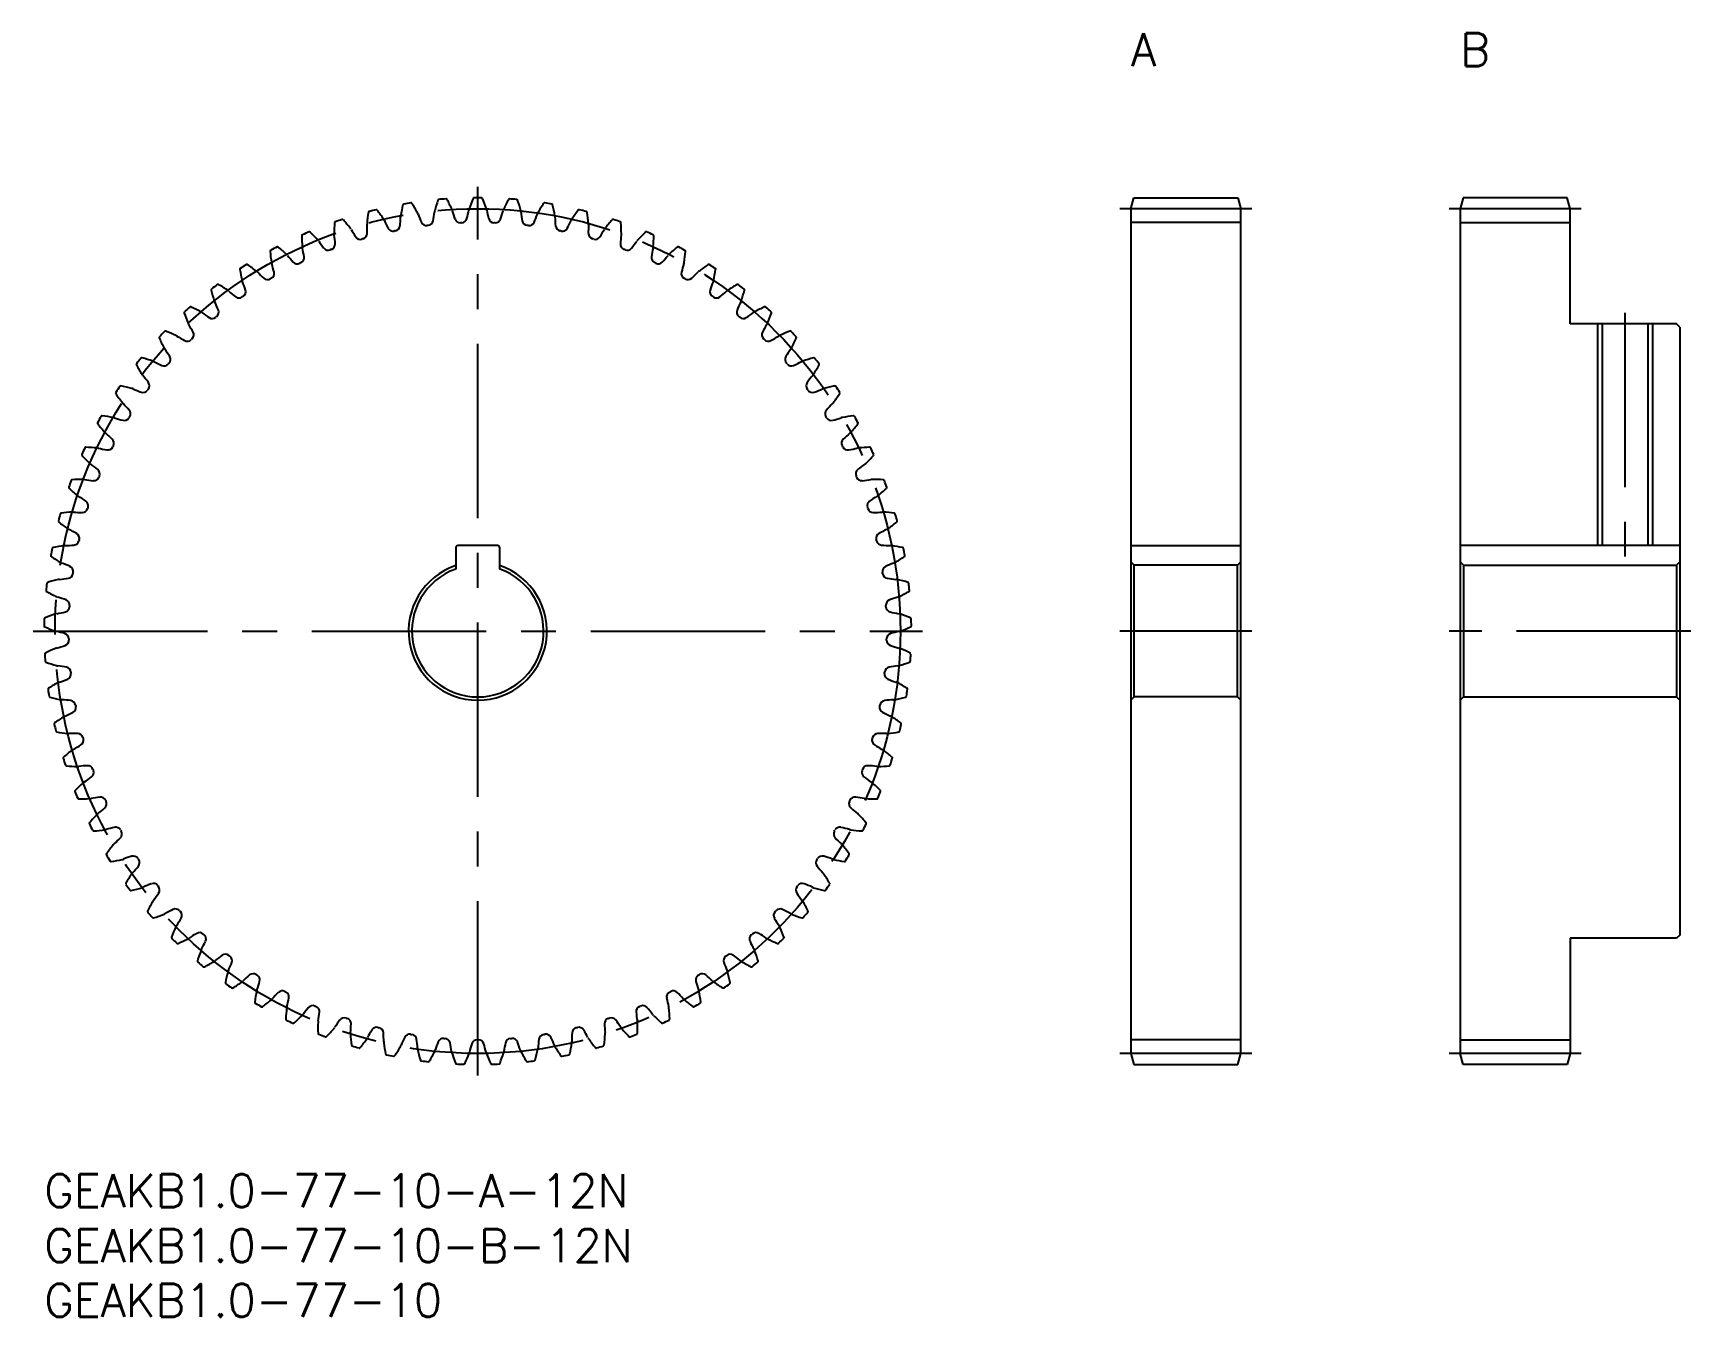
# Model space of a CAD drawing. Extents: x -1 to 150, y -13 to 104.
import ezdxf

# ---------------------------------------------------------------- set-up
doc = ezdxf.new("R2010")
doc.units = 0
doc.header["$LTSCALE"] = 0.5
doc.linetypes.add('CENTER', pattern=[50.8, 31.75, -6.35, 6.35, -6.35])
for name, color, linetype in [('MSM_CENTER', 1, 'CENTER'), ('MSM_CONTINUOUS', 7, 'CONTINUOUS'), ('MSM_NARROW', 5, 'CONTINUOUS'), ('MSM_PART_NUMBER', 7, 'CONTINUOUS')]:
    doc.layers.add(name, color=color, linetype=linetype)
doc.styles.get("Standard").update_dxf_attribs({"font": 'txt.shx', "height": 1, "bigfont": 'bigfont.shx'})

# ---------------------------------------------------------------- blocks, each defined once
blk = doc.blocks.new('*U2')
at = {"layer": 'MSM_PART_NUMBER'}
blk.add_text('GEAKB1.0-77-10-A-12N', height=3, dxfattribs=at).set_placement((0, -3))
blk = doc.blocks.new('*U3')
at = {"layer": 'MSM_PART_NUMBER'}
blk.add_text('GEAKB1.0-77-10-B-12N', height=3, dxfattribs=at).set_placement((0, -8))
blk = doc.blocks.new('*U4')
at = {"layer": 'MSM_PART_NUMBER'}
blk.add_text('GEAKB1.0-77-10', height=3, dxfattribs=at).set_placement((0, -13))
blk = doc.blocks.new('*U5')
at = {"layer": 'MSM_PART_NUMBER'}
blk.add_text('A', height=3, dxfattribs=at).set_placement((99, 101))
blk = doc.blocks.new('*U6')
at = {"layer": 'MSM_PART_NUMBER'}
blk.add_text('B', height=3, dxfattribs=at).set_placement((129, 101))

msp = doc.modelspace()

# ---------------------------------------------------------------- linework, layer by layer
at = {"layer": 'MSM_CENTER'}
for p, q in [((39.5, 9), (39.5, 90)), ((110, 88), (98, 88)), ((140, 88), (128, 88)), ((144, 78.5), (144, 56.3)), ((-1, 49.5), (80, 49.5)), ((110, 49.5), (98, 49.5)), ((150, 49.5), (128, 49.5)), ((110, 11), (98, 11)), ((140, 11), (128, 11))]:
    msp.add_line(p, q, dxfattribs=at)
msp.add_circle((39.5, 49.5), 38.5, dxfattribs=at)
at = {"layer": 'MSM_CONTINUOUS'}
for p, q in [((99, 88), (99.27, 89)), ((99, 88), (99, 11)), ((99.27, 89), (108.73, 89)), ((108.73, 89), (109, 88)), ((109, 11), (109, 88)), ((129.27, 89), (129, 88)), ((129, 88), (129, 11)), ((138.73, 89), (129.27, 89)), ((139, 88), (138.73, 89)), ((139, 77.5), (139, 88)), ((109, 86.75), (99, 86.75)), ((129, 86.75), (139, 86.75)), ((148.7, 77.5), (139, 77.5)), ((141.93, 77.5), (141.93, 57.3)), ((146.07, 77.5), (146.07, 57.3)), ((149, 77.2), (148.7, 77.5)), ((149, 77.2), (149, 21.8)), ((37.5, 57.1), (37.5, 55.16)), ((41.3, 57.3), (37.7, 57.3)), ((41.5, 55.16), (41.5, 57.1)), ((99, 57.3), (109, 57.3)), ((149, 57.3), (129, 57.3)), ((99, 55.8), (99.3, 55.5)), ((99.3, 43.5), (99.3, 55.5)), ((108.7, 55.5), (99.3, 55.5)), ((108.7, 55.5), (109, 55.8)), ((108.7, 43.5), (108.7, 55.5)), ((129.3, 55.5), (129, 55.8)), ((129.3, 55.5), (129.3, 43.5)), ((129.3, 55.5), (148.7, 55.5)), ((149, 55.8), (148.7, 55.5)), ((148.7, 55.5), (148.7, 43.5)), ((99, 43.2), (99.3, 43.5)), ((108.7, 43.5), (99.3, 43.5)), ((108.7, 43.5), (109, 43.2)), ((129.3, 43.5), (129, 43.2)), ((129.3, 43.5), (148.7, 43.5)), ((149, 43.2), (148.7, 43.5)), ((148.7, 21.5), (139, 21.5)), ((139, 21.5), (139, 11)), ((149, 21.8), (148.7, 21.5)), ((109, 12.25), (99, 12.25)), ((129, 12.25), (139, 12.25)), ((99, 11), (99.27, 10)), ((108.73, 10), (109, 11)), ((129.27, 10), (129, 11)), ((139, 11), (138.73, 10)), ((99.27, 10), (108.73, 10)), ((138.73, 10), (129.27, 10))]:
    msp.add_line(p, q, dxfattribs=at)
for centre, radius, start, end in [((42.2, 85.58), 12.83, 170.6653, 175.1948), ((29.63, 87.64), 0.1, 104.5036, 170.6653), ((39.5, 49.5), 39.5, 103.5483, 104.5036), ((30.27, 87.8), 0.1, 37.3866, 103.5483), ((20.15, 80.07), 12.83, 32.8571, 37.3866), ((45.13, 85.24), 12.83, 165.99, 170.5195), ((32.77, 88.32), 0.1, 99.8283, 165.99), ((39.5, 49.5), 39.5, 98.873, 99.8283), ((33.42, 88.43), 0.1, 32.7113, 98.873), ((22.71, 81.55), 12.83, 28.1818, 32.7113), ((33.29, 87.22), 0.83, 20.1571, 28.1818), ((23.78, 88.96), 11.85, 349.9167, 353.8162), ((36.38, 87.6), 0.83, 165.8442, 173.8688), ((48.02, 84.66), 12.83, 161.3147, 165.8442), ((35.96, 88.74), 0.1, 95.153, 161.3147), ((39.5, 49.5), 39.5, 94.1976, 95.153), ((36.62, 88.79), 0.1, 28.036, 94.1976), ((25.38, 82.81), 12.83, 23.5065, 28.036), ((36.38, 87.6), 0.83, 15.4818, 23.5065), ((48.6, 90.99), 11.85, 195.5344, 199.4339), ((27.05, 90.11), 11.85, 345.2414, 349.1409), ((39.5, 87.72), 0.83, 161.1688, 169.1935), ((50.86, 83.85), 12.83, 156.6393, 161.1688), ((39.17, 88.9), 0.1, 90.4777, 156.6393), ((39.5, 49.5), 39.5, 89.5223, 90.4777), ((39.83, 88.9), 0.1, 23.3608, 89.5223), ((28.14, 83.85), 12.83, 18.8312, 23.3607), ((39.5, 87.72), 0.83, 10.8065, 18.8312), ((51.95, 90.11), 11.85, 190.8591, 194.7586), ((30.4, 90.99), 11.85, 340.5661, 344.4656), ((42.62, 87.6), 0.83, 156.4935, 164.5182), ((53.62, 82.81), 12.83, 151.964, 156.4935), ((42.38, 88.79), 0.1, 85.8024, 151.964), ((39.5, 49.5), 39.5, 84.847, 85.8024), ((43.04, 88.74), 0.1, 18.6853, 84.847), ((30.98, 84.66), 12.83, 14.1558, 18.6853), ((42.62, 87.6), 0.83, 6.1312, 14.1558), ((55.22, 88.96), 11.85, 186.1838, 190.0833), ((45.71, 87.22), 0.83, 151.8182, 159.8429), ((56.29, 81.55), 12.83, 147.2887, 151.8182), ((45.58, 88.43), 0.1, 81.127, 147.2887), ((39.5, 49.5), 39.5, 80.1717, 81.127), ((46.23, 88.32), 0.1, 14.01, 80.1717), ((33.87, 85.24), 12.83, 9.4805, 14.01), ((58.85, 80.07), 12.83, 142.6134, 147.1429), ((48.73, 87.8), 0.1, 76.4521, 142.6134), ((39.5, 49.5), 39.5, 75.4964, 76.4517), ((49.37, 87.64), 0.1, 9.3347, 75.4964), ((36.8, 85.58), 12.83, 4.8052, 9.3347), ((39.25, 85.68), 12.83, 175.3406, 179.8701), ((26.56, 86.71), 0.1, 109.179, 175.3406), ((39.5, 49.5), 39.5, 108.2236, 109.179), ((27.18, 86.92), 0.1, 42.0618, 108.2236), ((17.73, 78.39), 12.83, 37.5325, 42.062), ((27.24, 85.71), 0.83, 29.5078, 37.5325), ((38.27, 91.96), 11.85, 209.5604, 213.4599), ((30.24, 86.58), 0.83, 175.1948, 183.2195), ((17.58, 85.88), 11.85, 359.2674, 3.1669), ((30.24, 86.58), 0.83, 24.8325, 32.8571), ((41.74, 91.92), 11.85, 204.8851, 208.7846), ((31.79, 86.45), 0.5, 208.7846, 281.7833), ((31.91, 86.48), 0.5, 281.5934, 354.592), ((20.62, 87.55), 11.85, 354.592, 358.4915), ((33.29, 87.22), 0.83, 170.5195, 178.5442), ((45.19, 91.59), 11.85, 200.2098, 204.1093), ((34.83, 86.96), 0.5, 204.1093, 277.1079), ((39.5, 49.5), 37.25, 96.918, 97.1079), ((34.95, 86.98), 0.5, 276.918, 349.9167), ((37.9, 87.22), 0.5, 199.4339, 272.4326), ((39.5, 49.5), 37.25, 92.2427, 92.4326), ((38.02, 87.22), 0.5, 272.2427, 345.2414), ((40.98, 87.22), 0.5, 194.7586, 267.7573), ((39.5, 49.5), 37.25, 87.5674, 87.7573), ((41.1, 87.22), 0.5, 267.5674, 340.5661), ((44.05, 86.98), 0.5, 190.0833, 263.082), ((39.5, 49.5), 37.25, 82.8921, 83.082), ((44.17, 86.96), 0.5, 262.8921, 335.8907), ((33.81, 91.59), 11.85, 335.8907, 339.7902), ((45.71, 87.22), 0.83, 1.4558, 9.4805), ((58.38, 87.55), 11.85, 181.5085, 185.408), ((47.09, 86.48), 0.5, 185.408, 258.4066), ((47.21, 86.45), 0.5, 258.2168, 331.2154), ((37.26, 91.92), 11.85, 331.2154, 335.1149), ((48.76, 86.58), 0.83, 147.1429, 155.1675), ((61.42, 85.88), 11.85, 176.8331, 180.7326), ((48.76, 86.58), 0.83, 356.7805, 4.8052), ((40.73, 91.96), 11.85, 326.5401, 330.4396), ((51.76, 85.71), 0.83, 142.4675, 150.4922), ((61.27, 78.39), 12.83, 137.938, 142.4675), ((51.82, 86.92), 0.1, 71.7764, 137.938), ((39.5, 49.5), 39.5, 70.821, 71.7764), ((52.44, 86.71), 0.1, 4.6594, 70.821), ((39.75, 85.68), 12.83, 0.1299, 4.6594), ((23.57, 85.53), 0.1, 113.8543, 180.016), ((36.3, 85.54), 12.83, 180.016, 184.5455), ((39.5, 49.5), 39.5, 112.8989, 113.8543), ((24.17, 85.79), 0.1, 46.7373, 112.8989), ((15.44, 76.52), 12.83, 42.2078, 46.7373), ((24.33, 84.59), 0.83, 34.1831, 42.2078), ((34.81, 91.72), 11.85, 214.2357, 218.1352), ((26.01, 84.76), 0.5, 290.944, 3.9427), ((27.24, 85.71), 0.83, 179.8701, 187.8948), ((14.69, 83.98), 11.85, 3.9427, 7.8422), ((28.8, 85.7), 0.5, 213.4599, 286.4586), ((39.5, 49.5), 37.25, 106.2687, 106.4586), ((28.92, 85.74), 0.5, 286.2687, 359.2674), ((39.5, 49.5), 37.25, 101.5934, 101.7833), ((39.5, 49.5), 37.25, 78.2167, 78.4066), ((50.08, 85.74), 0.5, 180.7326, 253.7313), ((39.5, 49.5), 37.25, 73.5414, 73.7313), ((50.2, 85.7), 0.5, 253.5414, 326.5401), ((52.99, 84.76), 0.5, 176.0573, 249.056), ((64.31, 83.98), 11.85, 172.1578, 176.0573), ((51.76, 85.71), 0.83, 352.1052, 0.1299), ((44.19, 91.72), 11.85, 321.8648, 325.7643), ((54.67, 84.59), 0.83, 137.7922, 145.8169), ((63.56, 76.52), 12.83, 133.2627, 137.7922), ((54.83, 85.79), 0.1, 67.1011, 133.2627), ((39.5, 49.5), 39.5, 66.1457, 67.1011), ((55.43, 85.53), 0.1, 359.984, 66.1457), ((42.7, 85.54), 12.83, 355.4545, 359.984), ((20.68, 84.12), 0.1, 118.5296, 184.6913), ((33.37, 85.16), 12.83, 184.6913, 189.2208), ((39.5, 49.5), 39.5, 117.5743, 118.5296), ((21.52, 83.23), 0.83, 189.2208, 197.2454), ((21.26, 84.42), 0.1, 51.4128, 117.5743), ((13.32, 74.47), 12.83, 46.8831, 51.4126), ((21.52, 83.23), 0.83, 38.8584, 46.8831), ((31.39, 91.19), 11.85, 218.9111, 222.8106), ((23.06, 83.48), 0.5, 222.8106, 295.8092), ((39.5, 49.5), 37.25, 115.6193, 115.8092), ((23.18, 83.54), 0.5, 295.6193, 8.618), ((24.33, 84.59), 0.83, 184.5455, 192.5701), ((11.96, 81.84), 11.85, 8.618, 12.5175), ((25.89, 84.71), 0.5, 218.1352, 291.1339), ((39.5, 49.5), 37.25, 110.944, 111.1339), ((39.5, 49.5), 37.25, 68.8661, 69.056), ((53.11, 84.71), 0.5, 248.8661, 321.8648), ((55.82, 83.54), 0.5, 171.382, 244.3807), ((67.04, 81.84), 11.85, 167.4825, 171.382), ((54.67, 84.59), 0.83, 347.4299, 355.4545), ((39.5, 49.5), 37.25, 64.1908, 64.3807), ((55.94, 83.48), 0.5, 244.1908, 317.1894), ((47.61, 91.19), 11.85, 317.1894, 321.0889), ((57.48, 83.23), 0.83, 133.1169, 141.1416), ((65.68, 74.47), 12.83, 128.5874, 133.1169), ((57.74, 84.42), 0.1, 62.4257, 128.5874), ((39.5, 49.5), 39.5, 61.4704, 62.4257), ((57.48, 83.23), 0.83, 342.7546, 350.7792), ((45.63, 85.16), 12.83, 350.7792, 355.3087), ((58.32, 84.12), 0.1, 355.3087, 61.4704), ((17.92, 82.47), 0.1, 123.2049, 189.3666), ((30.49, 84.54), 12.83, 189.3666, 193.8961), ((39.5, 49.5), 39.5, 122.2496, 123.2049), ((18.48, 82.82), 0.1, 56.0879, 122.2496), ((11.37, 72.25), 12.83, 51.5584, 56.0879), ((18.83, 81.66), 0.83, 43.5338, 51.5584), ((28.02, 90.4), 11.85, 223.5864, 227.4859), ((20.35, 82.03), 0.5, 227.4859, 300.4846), ((39.5, 49.5), 37.25, 120.2947, 120.4846), ((20.46, 82.09), 0.5, 300.2947, 13.2933), ((9.41, 79.49), 11.85, 13.2933, 17.1928), ((58.54, 82.09), 0.5, 166.7067, 239.7053), ((69.59, 79.49), 11.85, 162.8072, 166.7067), ((39.5, 49.5), 37.25, 59.5154, 59.7053), ((58.65, 82.03), 0.5, 239.5154, 312.5141), ((50.98, 90.4), 11.85, 312.5141, 316.4136), ((60.17, 81.66), 0.83, 128.4416, 136.4662), ((67.63, 72.25), 12.83, 123.9121, 128.4416), ((60.52, 82.82), 0.1, 57.7504, 123.9121), ((39.5, 49.5), 39.5, 56.7951, 57.7504), ((48.51, 84.54), 12.83, 346.1039, 350.6334), ((61.08, 82.47), 0.1, 350.6334, 56.7951), ((15.31, 80.6), 0.1, 127.8803, 194.0419), ((27.66, 83.69), 12.83, 194.0419, 198.5714), ((39.5, 49.5), 39.5, 126.9249, 127.8803), ((15.83, 81), 0.1, 60.7633, 126.9249), ((9.61, 69.89), 12.83, 56.2338, 60.7633), ((16.28, 79.86), 0.83, 48.2091, 56.2338), ((24.72, 89.32), 11.85, 228.2617, 232.1612), ((18.83, 81.66), 0.83, 193.8961, 201.9208), ((7.07, 76.93), 11.85, 17.9687, 21.8682), ((17.86, 80.43), 0.5, 304.97, 17.9687), ((61.14, 80.43), 0.5, 162.0313, 235.03), ((71.93, 76.93), 11.85, 158.1318, 162.0313), ((60.17, 81.66), 0.83, 338.0792, 346.1039), ((54.28, 89.32), 11.85, 307.8388, 311.7383), ((62.72, 79.86), 0.83, 123.7662, 131.7909), ((69.39, 69.89), 12.83, 119.2367, 123.7662), ((63.17, 81), 0.1, 53.0751, 119.2367), ((39.5, 49.5), 39.5, 52.1197, 53.0751), ((51.34, 83.69), 12.83, 341.4286, 345.9581), ((63.69, 80.6), 0.1, 345.9581, 52.1197), ((12.85, 78.52), 0.1, 132.5556, 198.7173), ((39.5, 49.5), 39.5, 131.6002, 132.5556), ((13.34, 78.96), 0.1, 65.4386, 131.6002), ((8.05, 67.38), 12.83, 60.9091, 65.4386), ((13.88, 77.87), 0.83, 52.8844, 60.9091), ((21.52, 87.99), 11.85, 232.937, 236.8365), ((16.28, 79.86), 0.83, 198.5714, 206.5961), ((4.94, 74.2), 11.85, 22.644, 26.5435), ((15.41, 78.57), 0.5, 309.6453, 22.644), ((17.76, 80.36), 0.5, 232.1612, 305.1599), ((39.5, 49.5), 37.25, 124.97, 125.1599), ((39.5, 49.5), 37.25, 54.8401, 55.03), ((61.24, 80.36), 0.5, 234.8401, 307.8388), ((63.59, 78.57), 0.5, 157.356, 230.3547), ((74.06, 74.2), 11.85, 153.4565, 157.356), ((62.72, 79.86), 0.83, 333.4039, 341.4286), ((57.48, 87.99), 11.85, 303.1635, 307.063), ((65.12, 77.87), 0.83, 119.0909, 127.1156), ((70.95, 67.38), 12.83, 114.5614, 119.0909), ((65.66, 78.96), 0.1, 48.3998, 114.5614), ((39.5, 49.5), 39.5, 47.4444, 48.3998), ((66.15, 78.52), 0.1, 341.2827, 47.4444), ((24.91, 82.61), 12.83, 198.7173, 203.2468), ((13.88, 77.87), 0.83, 203.2468, 211.2714), ((3.04, 71.3), 11.85, 27.3193, 31.2188), ((15.32, 78.49), 0.5, 236.8365, 309.8352), ((39.5, 49.5), 37.25, 129.6453, 129.8352), ((39.5, 49.5), 37.25, 50.1648, 50.3547), ((63.68, 78.49), 0.5, 230.1648, 303.1635), ((75.96, 71.3), 11.85, 148.7812, 152.6807), ((65.12, 77.87), 0.83, 328.7286, 336.7532), ((54.09, 82.61), 12.83, 336.7532, 341.2827), ((10.58, 76.25), 0.1, 137.2309, 203.3926), ((22.26, 81.31), 12.83, 203.3926, 207.9221), ((39.5, 49.5), 39.5, 136.2756, 137.2309), ((11.03, 76.73), 0.1, 70.1139, 136.2756), ((6.7, 64.76), 12.83, 65.5844, 70.1139), ((11.66, 75.69), 0.83, 57.5597, 65.5844), ((18.45, 86.39), 11.85, 237.6124, 241.5119), ((13.04, 76.42), 0.5, 241.5119, 314.5105), ((39.5, 49.5), 37.25, 134.3206, 134.5105), ((13.13, 76.51), 0.5, 314.3206, 27.3193), ((65.87, 76.51), 0.5, 152.6807, 225.6793), ((39.5, 49.5), 37.25, 45.4895, 45.6794), ((65.96, 76.42), 0.5, 225.4894, 298.4881), ((60.55, 86.39), 11.85, 298.4881, 302.3876), ((67.34, 75.69), 0.83, 114.4156, 122.4403), ((72.3, 64.76), 12.83, 109.8861, 114.4156), ((67.97, 76.73), 0.1, 43.7244, 109.8861), ((39.5, 49.5), 39.5, 42.7691, 43.7244), ((56.74, 81.31), 12.83, 332.0779, 336.6074), ((68.42, 76.25), 0.1, 336.6074, 42.7691), ((39.5, 49.5), 39.5, 140.9509, 141.9062), ((8.9, 74.32), 0.1, 74.7892, 140.9509), ((5.56, 62.03), 12.83, 70.2597, 74.7892), ((9.62, 73.33), 0.83, 62.2351, 70.2597), ((15.51, 84.55), 11.85, 242.2877, 246.1872), ((11.66, 75.69), 0.83, 207.9221, 215.9467), ((1.39, 68.26), 11.85, 31.9946, 35.8941), ((11.01, 74.27), 0.5, 318.996, 31.9946), ((67.99, 74.27), 0.5, 148.0054, 221.004), ((77.61, 68.26), 11.85, 144.1059, 148.0054), ((67.34, 75.69), 0.83, 324.0533, 332.0779), ((63.49, 84.55), 11.85, 293.8128, 297.7123), ((69.38, 73.33), 0.83, 109.7403, 117.7649), ((73.44, 62.03), 12.83, 105.2108, 109.7403), ((70.1, 74.32), 0.1, 39.0491, 105.2108), ((39.5, 49.5), 39.5, 38.0938, 39.0491), ((8.49, 73.81), 0.1, 141.9066, 208.0679), ((19.73, 79.8), 12.83, 208.0679, 212.5974), ((9.62, 73.33), 0.83, 212.5974, 220.6221), ((-0.01, 65.09), 11.85, 36.67, 40.5695), ((10.93, 74.17), 0.5, 246.1872, 319.1859), ((39.5, 49.5), 37.25, 138.9959, 139.1859), ((39.5, 49.5), 37.25, 40.8141, 41.0041), ((68.07, 74.17), 0.5, 220.8141, 293.8128), ((79.01, 65.09), 11.85, 139.4305, 143.33), ((69.38, 73.33), 0.83, 319.3779, 327.4026), ((59.27, 79.8), 12.83, 327.4026, 331.9321), ((70.51, 73.81), 0.1, 331.9321, 38.0938), ((6.61, 71.2), 0.1, 146.582, 212.7432), ((39.5, 49.5), 39.5, 145.6262, 146.5816), ((17.32, 78.09), 12.83, 212.7432, 217.2727), ((6.98, 71.74), 0.1, 79.4646, 145.6262), ((4.65, 59.23), 12.83, 74.9351, 79.4646), ((7.77, 70.82), 0.83, 66.9104, 74.9351), ((12.73, 82.48), 11.85, 246.963, 250.8625), ((9.01, 71.76), 0.5, 250.8625, 323.8612), ((39.5, 49.5), 37.25, 143.6713, 143.8612), ((9.09, 71.86), 0.5, 323.6713, 36.67), ((69.91, 71.86), 0.5, 143.33, 216.3286), ((39.5, 49.5), 37.25, 36.1388, 36.3287), ((69.99, 71.76), 0.5, 216.1388, 289.1375), ((66.27, 82.48), 11.85, 289.1375, 293.037), ((71.23, 70.82), 0.83, 105.0649, 113.0896), ((74.35, 59.23), 12.83, 100.5354, 105.0649), ((61.68, 78.09), 12.83, 322.7273, 327.2568), ((72.02, 71.74), 0.1, 34.3738, 100.5354), ((39.5, 49.5), 39.5, 33.4184, 34.3738), ((72.39, 71.2), 0.1, 327.2568, 33.4184), ((7.77, 70.82), 0.83, 217.2727, 225.2974), ((-1.15, 61.82), 11.85, 41.3453, 45.2448), ((7.37, 69.31), 0.5, 328.3466, 41.3453), ((71.63, 69.31), 0.5, 138.6547, 211.6535), ((80.15, 61.82), 11.85, 134.7552, 138.6547), ((71.23, 70.82), 0.83, 314.7026, 322.7273), ((4.95, 68.45), 0.1, 151.2573, 217.4186), ((39.5, 49.5), 39.5, 150.3015, 151.2569), ((15.07, 76.18), 12.83, 217.4186, 221.9481), ((5.28, 69.02), 0.1, 84.1399, 150.3015), ((3.98, 56.35), 12.83, 79.6104, 84.1399), ((6.14, 68.16), 0.83, 71.5857, 79.6104), ((10.13, 80.19), 11.85, 251.6383, 255.5378), ((7.3, 69.2), 0.5, 255.5378, 328.5365), ((39.5, 49.5), 37.25, 148.3466, 148.5365), ((39.5, 49.5), 37.25, 31.4635, 31.6534), ((71.7, 69.2), 0.5, 211.4635, 284.4622), ((68.87, 80.19), 11.85, 284.4622, 288.3617), ((72.86, 68.16), 0.83, 100.3896, 108.4143), ((75.02, 56.35), 12.83, 95.8601, 100.3896), ((63.93, 76.18), 12.83, 318.0519, 322.5814), ((73.72, 69.02), 0.1, 29.6988, 95.8601), ((39.5, 49.5), 39.5, 28.7431, 29.6985), ((74.05, 68.45), 0.1, 322.5814, 28.7431), ((6.14, 68.16), 0.83, 221.9481, 229.9727), ((-2.02, 58.46), 11.85, 46.0206, 49.9201), ((5.86, 66.63), 0.5, 333.0219, 46.0206), ((73.14, 66.63), 0.5, 133.9794, 206.9781), ((81.02, 58.46), 11.85, 130.0799, 133.9794), ((72.86, 68.16), 0.83, 310.0273, 318.0519), ((39.5, 49.5), 39.5, 154.9769, 155.9322), ((3.53, 65.57), 0.1, 155.9322, 222.0939), ((12.97, 74.1), 12.83, 222.0939, 226.6234), ((3.8, 66.17), 0.1, 88.8152, 154.9769), ((3.53, 53.43), 12.83, 84.2857, 88.8152), ((4.73, 65.38), 0.83, 76.261, 84.2857), ((7.73, 77.69), 11.85, 256.3137, 260.2132), ((5.8, 66.51), 0.5, 260.2132, 333.2118), ((39.5, 49.5), 37.25, 153.0219, 153.2118), ((39.5, 49.5), 37.25, 26.7882, 26.9781), ((73.2, 66.51), 0.5, 206.7882, 279.7868), ((71.27, 77.69), 11.85, 279.7868, 283.6863), ((74.27, 65.38), 0.83, 95.7143, 103.739), ((75.47, 53.43), 12.83, 91.1848, 95.7143), ((66.03, 74.1), 12.83, 313.3766, 317.9061), ((75.2, 66.17), 0.1, 25.0235, 91.1848), ((39.5, 49.5), 39.5, 24.0678, 25.0231), ((75.47, 65.57), 0.1, 317.9061, 24.0678), ((4.73, 65.38), 0.83, 226.6234, 234.648), ((-2.61, 55.05), 11.85, 50.6959, 54.5954), ((4.53, 63.71), 0.5, 264.8885, 337.8872), ((4.57, 63.83), 0.5, 337.6973, 50.6959), ((39.5, 49.5), 37.25, 157.6972, 157.8872), ((74.43, 63.83), 0.5, 129.3041, 202.3028), ((39.5, 49.5), 37.25, 22.1128, 22.3028), ((74.47, 63.71), 0.5, 202.1129, 275.1115), ((81.61, 55.05), 11.85, 125.4046, 129.3041), ((74.27, 65.38), 0.83, 305.352, 313.3766), ((39.5, 49.5), 39.5, 159.6522, 160.6075), ((2.34, 62.58), 0.1, 160.6079, 226.7692), ((11.06, 71.86), 12.83, 226.7692, 231.2987), ((2.56, 63.2), 0.1, 93.4904, 159.6522), ((3.33, 50.49), 12.83, 88.961, 93.4905), ((3.55, 62.49), 0.83, 80.9364, 88.961), ((5.54, 75.01), 11.85, 260.989, 264.8885), ((73.46, 75.01), 11.85, 275.1115, 279.011), ((75.45, 62.49), 0.83, 91.039, 99.0636), ((75.67, 50.49), 12.83, 86.5095, 91.039), ((67.94, 71.86), 12.83, 308.7013, 313.2308), ((76.44, 63.2), 0.1, 20.3482, 86.5095), ((39.5, 49.5), 39.5, 19.3925, 20.3478), ((76.66, 62.58), 0.1, 313.2308, 19.3925), ((3.55, 62.49), 0.83, 231.2987, 239.3234), ((-2.93, 51.6), 11.85, 55.3713, 59.2708), ((3.48, 60.81), 0.5, 269.5638, 342.5625), ((3.52, 60.93), 0.5, 342.3726, 55.3713), ((39.5, 49.5), 37.25, 162.3726, 162.5625), ((75.48, 60.93), 0.5, 124.6287, 197.6274), ((39.5, 49.5), 37.25, 17.4375, 17.6274), ((75.52, 60.81), 0.5, 197.4375, 270.4362), ((81.93, 51.6), 11.85, 120.7292, 124.6287), ((75.45, 62.49), 0.83, 300.6766, 308.7013), ((1.39, 59.51), 0.1, 165.2833, 231.4445), ((39.5, 49.5), 39.5, 164.3275, 165.2829), ((9.33, 69.47), 12.83, 231.4445, 235.974), ((1.56, 60.14), 0.1, 98.1657, 164.3275), ((3.37, 47.54), 12.83, 93.6364, 98.1659), ((2.61, 59.52), 0.83, 85.6117, 93.6364), ((3.57, 72.16), 11.85, 265.6643, 269.5638), ((75.43, 72.16), 11.85, 270.4362, 274.3357), ((76.39, 59.52), 0.83, 86.3636, 94.3883), ((75.63, 47.54), 12.83, 81.8341, 86.3636), ((69.67, 69.47), 12.83, 304.026, 308.5555), ((77.44, 60.14), 0.1, 15.6729, 81.8341), ((39.5, 49.5), 39.5, 14.7171, 15.6725), ((77.61, 59.51), 0.1, 308.5555, 14.7171), ((2.61, 59.52), 0.83, 235.974, 243.9987), ((-2.95, 48.13), 11.85, 60.0466, 63.9461), ((2.68, 57.84), 0.5, 274.2391, 347.2378), ((2.71, 57.96), 0.5, 347.0479, 60.0466), ((39.5, 49.5), 37.25, 167.0479, 167.2378), ((76.29, 57.96), 0.5, 119.9534, 192.9521), ((39.5, 49.5), 37.25, 12.7622, 12.9521), ((76.32, 57.84), 0.5, 192.7622, 265.7609), ((81.95, 48.13), 11.85, 116.0539, 119.9534), ((76.39, 59.52), 0.83, 296.0013, 304.026), ((0.7, 56.37), 0.1, 169.9582, 236.1199), ((39.5, 49.5), 39.5, 169.0028, 169.9582), ((7.8, 66.94), 12.83, 236.1199, 240.6494), ((0.82, 57.02), 0.1, 102.8412, 169.0028), ((3.65, 44.6), 12.83, 98.3117, 102.8412), ((1.92, 56.48), 0.83, 90.287, 98.3117), ((1.84, 69.15), 11.85, 270.3396, 274.2391), ((37.7, 57.1), 0.2, 90, 180), ((41.3, 57.1), 0.2, 0, 90), ((77.16, 69.15), 11.85, 265.7609, 269.6604), ((77.08, 56.48), 0.83, 81.6883, 89.713), ((75.35, 44.6), 12.83, 77.1588, 81.6883), ((71.2, 66.94), 12.83, 299.3506, 303.8801), ((78.18, 57.02), 0.1, 10.9972, 77.1588), ((39.5, 49.5), 39.5, 10.0418, 10.9972), ((78.3, 56.37), 0.1, 303.8801, 10.0418), ((1.92, 56.48), 0.83, 240.6494, 248.674), ((-2.7, 44.67), 11.85, 64.7219, 68.6214), ((2.13, 54.81), 0.5, 278.9145, 351.9131), ((2.14, 54.93), 0.5, 351.7232, 64.7219), ((39.5, 49.5), 37.25, 171.7232, 171.9131), ((39.5, 49.5), 6.3, 108.5094, 71.4906), ((39.5, 49.5), 6, 109.4712, 70.5288), ((76.86, 54.93), 0.5, 115.2781, 188.2768), ((39.5, 49.5), 37.25, 8.0869, 8.2768), ((76.87, 54.81), 0.5, 188.0869, 261.0855), ((81.7, 44.67), 11.85, 111.3786, 115.2781), ((77.08, 56.48), 0.83, 291.326, 299.3506), ((39.5, 49.5), 39.5, 173.6782, 174.6335), ((0.27, 53.18), 0.1, 174.6335, 240.7952), ((6.49, 64.3), 12.83, 240.7952, 245.3247), ((0.34, 53.84), 0.1, 107.5165, 173.6782), ((4.17, 41.7), 12.83, 102.987, 107.5165), ((1.47, 53.39), 0.83, 94.9623, 102.987), ((0.37, 66.02), 11.85, 275.015, 278.9145), ((78.63, 66.02), 11.85, 261.0855, 264.985), ((77.53, 53.39), 0.83, 77.013, 85.0377), ((74.83, 41.7), 12.83, 72.4835, 77.013), ((72.51, 64.3), 12.83, 294.6753, 299.2048), ((78.66, 53.84), 0.1, 6.3218, 72.4835), ((39.5, 49.5), 39.5, 5.3665, 6.3218), ((78.73, 53.18), 0.1, 299.2048, 5.3665), ((1.47, 53.39), 0.83, 245.3247, 253.3493), ((-2.17, 41.25), 11.85, 69.3972, 73.2967), ((1.82, 51.75), 0.5, 283.5898, 356.5885), ((1.82, 51.87), 0.5, 356.3986, 69.3972), ((39.5, 49.5), 37.25, 176.3985, 176.5885), ((77.18, 51.87), 0.5, 110.6028, 183.6015), ((39.5, 49.5), 37.25, 3.4115, 3.6015), ((77.18, 51.75), 0.5, 183.4116, 256.4102), ((81.17, 41.25), 11.85, 106.7033, 110.6028), ((77.53, 53.39), 0.83, 286.6507, 294.6753), ((39.5, 49.5), 39.5, 178.3535, 179.3088), ((0.1, 49.98), 0.1, 179.3088, 245.4705), ((0.12, 50.63), 0.1, 112.1918, 178.3535), ((5.39, 61.56), 12.83, 245.4705, 250), ((4.93, 38.84), 12.83, 107.6623, 112.1918), ((1.28, 50.28), 0.83, 99.6377, 107.6623), ((-0.85, 62.77), 11.85, 279.6903, 283.5898), ((79.85, 62.77), 11.85, 256.4102, 260.3097), ((77.72, 50.28), 0.83, 72.3377, 80.3623), ((74.07, 38.84), 12.83, 67.8082, 72.3377), ((73.61, 61.56), 12.83, 290, 294.5295), ((78.88, 50.63), 0.1, 1.6465, 67.8082), ((78.9, 49.98), 0.1, 294.5295, 0.6912), ((39.5, 49.5), 39.5, 0.6912, 1.6465), ((1.28, 50.28), 0.83, 250, 258.0247), ((-1.36, 37.88), 11.85, 74.0726, 77.9721), ((1.76, 48.79), 0.5, 1.0739, 74.0726), ((1.76, 48.67), 0.5, 288.2651, 1.2638), ((39.5, 49.5), 37.25, 181.0739, 181.2638), ((77.24, 48.79), 0.5, 105.9274, 178.9261), ((39.5, 49.5), 37.25, 358.7362, 358.9261), ((77.24, 48.67), 0.5, 178.7362, 251.7349), ((80.36, 37.88), 11.85, 102.0279, 105.9274), ((77.72, 50.28), 0.83, 281.9753, 290), ((0.16, 47.42), 0.1, 116.8672, 183.0288), ((39.5, 49.5), 39.5, 183.0288, 183.9842), ((5.91, 36.06), 12.83, 112.3377, 116.8672), ((1.35, 47.16), 0.83, 104.313, 112.3377), ((-1.8, 59.44), 11.85, 284.3656, 288.2651), ((80.8, 59.44), 11.85, 251.7349, 255.6344), ((77.65, 47.16), 0.83, 67.6623, 75.687), ((73.09, 36.06), 12.83, 63.1328, 67.6623), ((78.84, 47.42), 0.1, 356.9712, 63.1328), ((39.5, 49.5), 39.5, 356.0158, 356.9712), ((0.2, 46.76), 0.1, 183.9842, 250.1458), ((4.52, 58.74), 12.83, 250.1458, 254.6753), ((1.35, 47.16), 0.83, 254.6753, 262.7), ((-0.27, 34.59), 11.85, 78.7479, 82.6474), ((1.94, 45.72), 0.5, 5.7492, 78.7479), ((1.95, 45.59), 0.5, 292.9404, 5.9391), ((39.5, 49.5), 37.25, 185.7492, 185.9391), ((39.5, 49.5), 37.25, 354.0609, 354.2508), ((77.05, 45.59), 0.5, 174.0609, 247.0596), ((77.06, 45.72), 0.5, 101.2521, 174.2508), ((79.27, 34.59), 11.85, 97.3526, 101.2521), ((77.65, 47.16), 0.83, 277.3, 285.3247), ((74.48, 58.74), 12.83, 285.3247, 289.8542), ((78.8, 46.76), 0.1, 289.8542, 356.0158), ((0.46, 44.22), 0.1, 121.5425, 187.7041), ((39.5, 49.5), 39.5, 187.7041, 188.6595), ((7.12, 33.37), 12.83, 117.013, 121.5425), ((1.66, 44.06), 0.83, 108.9883, 117.013), ((-2.47, 56.04), 11.85, 289.0409, 292.9404), ((81.47, 56.04), 11.85, 247.0596, 250.9591), ((77.34, 44.06), 0.83, 62.987, 71.0117), ((71.88, 33.37), 12.83, 58.4575, 62.987), ((39.5, 49.5), 39.5, 351.3405, 352.2959), ((78.54, 44.22), 0.1, 352.2959, 58.4575), ((0.55, 43.57), 0.1, 188.6595, 254.8212), ((3.88, 55.86), 12.83, 254.8212, 259.3506), ((1.66, 44.06), 0.83, 259.3506, 267.3753), ((1.07, 31.4), 11.85, 83.4232, 87.3227), ((2.37, 42.67), 0.5, 10.4245, 83.4232), ((2.4, 42.55), 0.5, 297.6158, 10.6144), ((39.5, 49.5), 37.25, 190.4245, 190.6144), ((76.6, 42.55), 0.5, 169.3856, 242.3842), ((39.5, 49.5), 37.25, 349.3856, 349.5755), ((76.63, 42.67), 0.5, 96.5768, 169.5755), ((77.93, 31.4), 11.85, 92.6773, 96.5768), ((77.34, 44.06), 0.83, 272.6247, 280.6494), ((75.12, 55.86), 12.83, 280.6494, 285.1788), ((78.45, 43.57), 0.1, 285.1788, 351.3405), ((1.02, 41.05), 0.1, 126.2178, 192.3795), ((39.5, 49.5), 39.5, 192.3795, 193.3348), ((8.54, 30.78), 12.83, 121.6883, 126.2178), ((2.23, 40.99), 0.83, 113.6636, 121.6883), ((-2.86, 52.6), 11.85, 293.7163, 297.6158), ((81.86, 52.6), 11.85, 242.3842, 246.2837), ((76.77, 40.99), 0.83, 58.3117, 66.3364), ((70.46, 30.78), 12.83, 53.7822, 58.3117), ((39.5, 49.5), 39.5, 346.6652, 347.6205), ((77.98, 41.05), 0.1, 347.6205, 53.7822), ((1.16, 40.41), 0.1, 193.3348, 259.4965), ((3.48, 52.93), 12.83, 259.4965, 264.026), ((2.23, 40.99), 0.83, 264.026, 272.0506), ((2.68, 28.33), 11.85, 88.0985, 91.998), ((3.05, 39.67), 0.5, 15.0999, 88.0985), ((3.09, 39.55), 0.5, 302.2911, 15.2898), ((39.5, 49.5), 37.25, 195.0998, 195.2898), ((75.91, 39.55), 0.5, 164.7103, 237.7089), ((39.5, 49.5), 37.25, 344.7102, 344.9002), ((75.95, 39.67), 0.5, 91.9015, 164.9002), ((76.32, 28.33), 11.85, 88.002, 91.9015), ((76.77, 40.99), 0.83, 267.9494, 275.974), ((75.52, 52.93), 12.83, 275.974, 280.5035), ((77.84, 40.41), 0.1, 280.5035, 346.6652), ((1.83, 37.94), 0.1, 130.8931, 197.0548), ((39.5, 49.5), 39.5, 197.0548, 198.0101), ((10.17, 28.32), 12.83, 126.3636, 130.8931), ((3.05, 37.99), 0.83, 118.339, 126.3636), ((-2.98, 49.14), 11.85, 298.3916, 302.2911), ((81.98, 49.14), 11.85, 237.7089, 241.6084), ((75.95, 37.99), 0.83, 53.6364, 61.661), ((68.83, 28.32), 12.83, 49.1069, 53.6364), ((39.5, 49.5), 39.5, 341.9899, 342.9452), ((77.17, 37.94), 0.1, 342.9452, 49.1069), ((2.03, 37.32), 0.1, 198.0101, 264.1718), ((3.32, 49.99), 12.83, 264.1718, 268.7013), ((3.05, 37.99), 0.83, 268.7013, 276.726), ((4.53, 25.4), 11.85, 92.7739, 96.6734), ((3.98, 36.73), 0.5, 19.7752, 92.7739), ((4.02, 36.61), 0.5, 306.9664, 19.9651), ((39.5, 49.5), 37.25, 199.7752, 199.9651), ((74.98, 36.61), 0.5, 160.0349, 233.0336), ((39.5, 49.5), 37.25, 340.0349, 340.2248), ((75.02, 36.73), 0.5, 87.2262, 160.2248), ((74.47, 25.4), 11.85, 83.3266, 87.2261), ((75.95, 37.99), 0.83, 263.274, 271.2987), ((75.68, 49.99), 12.83, 271.2987, 275.8282), ((76.97, 37.32), 0.1, 275.8282, 341.9899), ((2.9, 34.91), 0.1, 135.5683, 201.7301), ((39.5, 49.5), 39.5, 201.7301, 202.6855), ((11.99, 26), 12.83, 131.039, 135.5685), ((4.11, 35.05), 0.83, 123.0143, 131.039), ((-2.8, 45.68), 11.85, 303.0669, 306.9664), ((81.8, 45.68), 11.85, 233.0336, 236.9331), ((74.89, 35.05), 0.83, 48.961, 56.9857), ((67.01, 26), 12.83, 44.4315, 48.961), ((39.5, 49.5), 39.5, 337.3145, 338.2699), ((76.1, 34.91), 0.1, 338.2699, 44.4315), ((3.15, 34.3), 0.1, 202.6855, 268.8471), ((3.4, 47.04), 12.83, 268.8471, 273.3766), ((4.11, 35.05), 0.83, 273.3766, 281.4013), ((6.61, 22.62), 11.85, 97.4492, 101.3487), ((-2.35, 42.24), 11.85, 307.7422, 311.6417), ((5.14, 33.88), 0.5, 24.4505, 97.4492), ((5.19, 33.76), 0.5, 311.6417, 24.6404), ((39.5, 49.5), 37.25, 204.4505, 204.6404), ((73.81, 33.76), 0.5, 155.3596, 228.3583), ((39.5, 49.5), 37.25, 335.3596, 335.5495), ((73.86, 33.88), 0.5, 82.5508, 155.5495), ((81.35, 42.24), 11.85, 228.3583, 232.2578), ((72.39, 22.62), 11.85, 78.6513, 82.5508), ((74.89, 35.05), 0.83, 258.5987, 266.6234), ((75.6, 47.04), 12.83, 266.6234, 271.1529), ((75.85, 34.3), 0.1, 271.1529, 337.3145), ((4.21, 31.98), 0.1, 140.2438, 206.4054), ((39.5, 49.5), 39.5, 206.4054, 207.3608), ((14, 23.83), 12.83, 135.7143, 140.2438), ((5.41, 32.22), 0.83, 127.6896, 135.7143), ((73.59, 32.22), 0.83, 44.2857, 52.3104), ((65, 23.83), 12.83, 39.7562, 44.2857), ((39.5, 49.5), 39.5, 332.6392, 333.5946), ((74.79, 31.98), 0.1, 333.5946, 39.7562), ((4.51, 31.39), 0.1, 207.3608, 273.5224), ((3.73, 44.1), 12.83, 273.5224, 278.0519), ((5.41, 32.22), 0.83, 278.0519, 286.0766), ((8.91, 20.03), 11.85, 102.1245, 106.024), ((-1.62, 38.85), 11.85, 312.4176, 316.3171), ((6.52, 31.13), 0.5, 29.1258, 102.1245), ((6.58, 31.02), 0.5, 316.3171, 29.3157), ((39.5, 49.5), 37.25, 209.1258, 209.3157), ((72.42, 31.02), 0.5, 150.6843, 223.6829), ((39.5, 49.5), 37.25, 330.6843, 330.8742), ((72.48, 31.13), 0.5, 77.8755, 150.8742), ((80.62, 38.85), 11.85, 223.6829, 227.5824), ((70.09, 20.03), 11.85, 73.976, 77.8755), ((73.59, 32.22), 0.83, 253.9234, 261.9481), ((75.27, 44.1), 12.83, 261.9481, 266.4776), ((74.49, 31.39), 0.1, 266.4776, 332.6392), ((5.76, 29.16), 0.1, 144.9191, 211.0808), ((16.18, 21.84), 12.83, 140.3896, 144.9191), ((39.5, 49.5), 39.5, 211.0808, 212.0361), ((6.93, 29.49), 0.83, 132.3649, 140.3896), ((6.93, 29.49), 0.83, 282.7273, 290.7519), ((11.41, 17.64), 11.85, 106.7998, 110.6993), ((8.13, 28.5), 0.5, 33.8012, 106.7998), ((39.5, 49.5), 37.25, 213.8011, 213.9911), ((39.5, 49.5), 37.25, 326.0089, 326.1989), ((70.87, 28.5), 0.5, 73.2002, 146.1989), ((67.59, 17.64), 11.85, 69.3007, 73.2002), ((72.07, 29.49), 0.83, 249.2481, 257.2727), ((72.07, 29.49), 0.83, 39.6104, 47.6351), ((62.82, 21.84), 12.83, 35.0809, 39.6104), ((39.5, 49.5), 39.5, 327.9639, 328.9192), ((73.24, 29.16), 0.1, 328.9192, 35.0809), ((6.1, 28.6), 0.1, 212.0361, 278.1978), ((4.28, 41.2), 12.83, 278.1978, 282.7273), ((18.51, 20.03), 12.83, 145.0649, 149.5944), ((8.67, 26.91), 0.83, 137.0403, 145.0649), ((-0.62, 35.54), 11.85, 317.0929, 320.9924), ((8.2, 28.4), 0.5, 320.9924, 33.9911), ((70.8, 28.4), 0.5, 146.009, 219.0076), ((79.62, 35.54), 11.85, 219.0076, 222.9071), ((70.33, 26.91), 0.83, 34.9351, 42.9597), ((60.49, 20.03), 12.83, 30.4056, 34.9351), ((74.72, 41.2), 12.83, 257.2727, 261.8022), ((72.9, 28.6), 0.1, 261.8022, 327.9639), ((7.53, 26.48), 0.1, 149.5944, 215.7561), ((39.5, 49.5), 39.5, 215.7561, 216.7114), ((7.91, 25.95), 0.1, 216.7114, 282.8731), ((5.08, 38.36), 12.83, 282.8731, 287.4026), ((8.67, 26.91), 0.83, 287.4026, 295.4273), ((14.1, 15.45), 11.85, 111.4752, 115.3746), ((9.95, 26.01), 0.5, 38.4765, 111.4752), ((39.5, 49.5), 37.25, 218.4765, 218.6664), ((10.02, 25.91), 0.5, 325.6677, 38.6664), ((68.98, 25.91), 0.5, 141.3336, 214.3323), ((39.5, 49.5), 37.25, 321.3336, 321.5235), ((69.05, 26.01), 0.5, 68.5249, 141.5235), ((64.9, 15.45), 11.85, 64.6254, 68.5248), ((70.33, 26.91), 0.83, 244.5727, 252.5974), ((73.92, 38.36), 12.83, 252.5974, 257.1269), ((71.09, 25.95), 0.1, 257.1269, 323.2886), ((39.5, 49.5), 39.5, 323.2886, 324.2439), ((71.47, 26.48), 0.1, 324.2439, 30.4056), ((20.98, 18.42), 12.83, 149.7403, 154.2698), ((10.61, 24.47), 0.83, 141.7156, 149.7403), ((0.66, 32.31), 11.85, 321.7682, 325.6677), ((11.96, 23.68), 0.5, 43.1518, 116.1505), ((67.04, 23.68), 0.5, 63.8495, 136.8483), ((78.34, 32.31), 11.85, 214.3323, 218.2318), ((68.39, 24.47), 0.83, 30.2597, 38.2844), ((58.02, 18.42), 12.83, 25.7302, 30.2597), ((9.51, 23.95), 0.1, 154.2698, 220.4314), ((39.5, 49.5), 39.5, 220.4314, 221.3868), ((9.94, 23.45), 0.1, 221.3872, 287.5484), ((6.1, 35.59), 12.83, 287.5484, 292.0779), ((10.61, 24.47), 0.83, 292.0779, 300.1026), ((16.96, 13.5), 11.85, 116.1505, 120.05), ((12.75, 22.2), 0.83, 146.3909, 154.4156), ((2.19, 29.2), 11.85, 326.4435, 330.343), ((39.5, 49.5), 37.25, 223.1518, 223.3417), ((12.05, 23.59), 0.5, 330.343, 43.3417), ((66.95, 23.59), 0.5, 136.6583, 209.657), ((76.81, 29.2), 11.85, 209.657, 213.5565), ((39.5, 49.5), 37.25, 316.6583, 316.8482), ((66.25, 22.2), 0.83, 25.5844, 33.6091), ((62.04, 13.5), 11.85, 59.95, 63.8495), ((68.39, 24.47), 0.83, 239.8974, 247.9221), ((72.9, 35.59), 12.83, 247.9221, 252.4516), ((69.06, 23.45), 0.1, 252.4516, 318.6132), ((39.5, 49.5), 39.5, 318.6132, 319.5686), ((69.49, 23.95), 0.1, 319.5686, 25.7302), ((11.69, 21.59), 0.1, 158.9451, 225.1067), ((23.58, 17.01), 12.83, 154.4156, 158.9451), ((39.5, 49.5), 39.5, 225.1067, 226.0621), ((7.35, 32.92), 12.83, 292.2237, 296.7532), ((12.75, 22.2), 0.83, 296.7533, 304.7779), ((19.97, 11.78), 11.85, 120.8258, 124.7253), ((14.16, 21.52), 0.5, 47.8271, 120.8258), ((3.96, 26.23), 11.85, 331.1189, 335.0184), ((39.5, 49.5), 37.25, 227.8271, 228.017), ((14.25, 21.44), 0.5, 335.0184, 48.017), ((64.75, 21.44), 0.5, 131.983, 204.9817), ((75.04, 26.23), 11.85, 204.9817, 208.8811), ((39.5, 49.5), 37.25, 311.983, 312.1729), ((64.84, 21.52), 0.5, 59.1742, 132.173), ((59.03, 11.78), 11.85, 55.2747, 59.1742), ((66.25, 22.2), 0.83, 235.2221, 243.2468), ((71.65, 32.92), 12.83, 243.2468, 247.7763), ((39.5, 49.5), 39.5, 313.9379, 314.8933), ((55.42, 17.01), 12.83, 21.0549, 25.5844), ((67.31, 21.59), 0.1, 314.8933, 21.0549), ((12.16, 21.13), 0.1, 226.0625, 292.2237), ((26.28, 15.82), 12.83, 159.0909, 163.6204), ((15.06, 20.11), 0.83, 151.0662, 159.0909), ((23.11, 10.31), 11.85, 125.5011, 129.4006), ((16.52, 19.55), 0.5, 52.5025, 125.5011), ((39.5, 49.5), 37.25, 232.5024, 232.6924), ((16.62, 19.47), 0.5, 339.6937, 52.6924), ((62.38, 19.47), 0.5, 127.3077, 200.3063), ((39.5, 49.5), 37.25, 307.3076, 307.4976), ((62.48, 19.55), 0.5, 54.4989, 127.4976), ((55.89, 10.31), 11.85, 50.5994, 54.4989), ((63.94, 20.11), 0.83, 20.9091, 28.9338), ((52.72, 15.82), 12.83, 16.3796, 20.9091), ((66.84, 21.13), 0.1, 247.7763, 313.9379), ((14.06, 19.41), 0.1, 163.6204, 229.7821), ((39.5, 49.5), 39.5, 229.7821, 230.7374), ((14.56, 18.99), 0.1, 230.7378, 296.8991), ((8.8, 30.35), 12.83, 296.8991, 301.4286), ((15.06, 20.11), 0.83, 301.4286, 309.4532), ((29.07, 14.86), 12.83, 163.7662, 168.2957), ((17.54, 18.21), 0.83, 155.7416, 163.7662), ((5.98, 23.41), 11.85, 335.7942, 339.6937), ((26.36, 9.11), 11.85, 130.1765, 134.0759), ((19.04, 17.78), 0.5, 57.1778, 130.1765), ((39.5, 49.5), 37.25, 237.1778, 237.3677), ((19.14, 17.71), 0.5, 344.369, 57.3677), ((59.86, 17.71), 0.5, 122.6323, 195.631), ((39.5, 49.5), 37.25, 302.6323, 302.8222), ((59.96, 17.78), 0.5, 49.8236, 122.8222), ((52.64, 9.11), 11.85, 45.9241, 49.8235), ((73.02, 23.41), 11.85, 200.3063, 204.2058), ((61.46, 18.21), 0.83, 16.2338, 24.2584), ((49.93, 14.86), 12.83, 11.7043, 16.2338), ((63.94, 20.11), 0.83, 230.5468, 238.5714), ((70.2, 30.35), 12.83, 238.5714, 243.1009), ((64.44, 18.99), 0.1, 243.1009, 309.2626), ((39.5, 49.5), 39.5, 309.2626, 310.2179), ((64.94, 19.41), 0.1, 310.2179, 16.3796), ((16.6, 17.44), 0.1, 168.2957, 234.4574), ((39.5, 49.5), 39.5, 234.4574, 235.4127), ((17.13, 17.06), 0.1, 235.4131, 301.5744), ((10.47, 27.91), 12.83, 301.5744, 306.1039), ((17.54, 18.21), 0.83, 306.1039, 314.1286), ((31.92, 14.12), 12.83, 168.4416, 172.9711), ((20.16, 16.53), 0.83, 160.4169, 168.4416), ((8.22, 20.77), 11.85, 340.4695, 344.369), ((21.69, 16.21), 0.5, 61.8531, 134.8518), ((39.5, 49.5), 37.25, 241.8531, 242.043), ((39.5, 49.5), 37.25, 297.957, 298.1469), ((57.31, 16.21), 0.5, 45.1482, 118.1468), ((70.78, 20.77), 11.85, 195.631, 199.5305), ((58.84, 16.53), 0.83, 11.5584, 19.5831), ((47.08, 14.12), 12.83, 7.0289, 11.5584), ((61.46, 18.21), 0.83, 225.8714, 233.8961), ((68.53, 27.91), 12.83, 233.8961, 238.4256), ((61.87, 17.06), 0.1, 238.4256, 304.5873), ((39.5, 49.5), 39.5, 304.5873, 305.5426), ((62.4, 17.44), 0.1, 305.5426, 11.7043), ((19.29, 15.68), 0.1, 172.9711, 239.1327), ((39.5, 49.5), 39.5, 239.1327, 240.0881), ((19.85, 15.35), 0.1, 240.0885, 306.2497), ((12.32, 25.62), 12.83, 306.2497, 310.7792), ((20.16, 16.53), 0.83, 310.7792, 318.8039), ((29.69, 8.17), 11.85, 134.8518, 138.7513), ((34.83, 13.62), 12.83, 173.1169, 177.6464), ((21.8, 16.16), 0.5, 349.0443, 62.043), ((22.92, 15.06), 0.83, 165.0922, 173.1169), ((10.66, 18.31), 11.85, 345.1448, 349.0443), ((33.1, 7.51), 11.85, 139.5271, 143.4266), ((24.46, 14.87), 0.5, 66.5284, 139.5271), ((39.5, 49.5), 37.25, 246.5284, 246.7183), ((24.58, 14.82), 0.5, 353.7197, 66.7183), ((54.42, 14.82), 0.5, 113.2816, 186.2804), ((39.5, 49.5), 37.25, 293.2817, 293.4716), ((54.54, 14.87), 0.5, 40.4729, 113.4717), ((45.9, 7.51), 11.85, 36.5734, 40.4729), ((57.2, 16.16), 0.5, 117.957, 190.9557), ((68.34, 18.31), 11.85, 190.9557, 194.8552), ((56.08, 15.06), 0.83, 6.8831, 14.9078), ((44.17, 13.62), 12.83, 2.3536, 6.8831), ((49.31, 8.17), 11.85, 41.2487, 45.1482), ((58.84, 16.53), 0.83, 221.1961, 229.2208), ((66.68, 25.62), 12.83, 229.2208, 233.7503), ((59.15, 15.35), 0.1, 233.7503, 299.9119), ((39.5, 49.5), 39.5, 299.9119, 300.8673), ((59.71, 15.68), 0.1, 300.8673, 7.0289), ((22.11, 14.15), 0.1, 177.6464, 243.808), ((39.5, 49.5), 39.5, 243.808, 244.7634), ((22.7, 13.86), 0.1, 244.7634, 310.925), ((14.36, 23.48), 12.83, 310.925, 315.4545), ((22.92, 15.06), 0.83, 315.4545, 323.4792), ((37.77, 13.36), 12.83, 177.7922, 182.3217), ((25.78, 13.82), 0.83, 169.7675, 177.7922), ((13.3, 16.07), 11.85, 349.8202, 353.7196), ((36.54, 7.13), 11.85, 144.2024, 148.1019), ((27.34, 13.76), 0.5, 71.2037, 144.2024), ((39.5, 49.5), 37.25, 251.2037, 251.3937), ((27.46, 13.72), 0.5, 358.395, 71.3937), ((16.11, 14.04), 11.85, 354.4955, 358.395), ((51.54, 13.72), 0.5, 108.6063, 181.605), ((62.89, 14.04), 11.85, 181.605, 185.5045), ((39.5, 49.5), 37.25, 288.6063, 288.7963), ((51.66, 13.76), 0.5, 35.7976, 108.7963), ((42.46, 7.13), 11.85, 31.8981, 35.7976), ((65.7, 16.07), 11.85, 186.2804, 190.1798), ((53.22, 13.82), 0.83, 2.2078, 10.2325), ((41.23, 13.36), 12.83, 357.6783, 2.2078), ((56.08, 15.06), 0.83, 216.5208, 224.5455), ((64.64, 23.48), 12.83, 224.5455, 229.075), ((56.3, 13.86), 0.1, 229.075, 295.2366), ((39.5, 49.5), 39.5, 295.2366, 296.192), ((56.89, 14.15), 0.1, 296.192, 2.3536), ((25.05, 12.85), 0.1, 182.3217, 248.4834), ((39.5, 49.5), 39.5, 248.4834, 249.4387), ((25.66, 12.61), 0.1, 249.4387, 315.6004), ((16.56, 21.52), 12.83, 315.6004, 320.1299), ((25.78, 13.82), 0.83, 320.1299, 328.1545), ((28.73, 12.82), 0.83, 174.4429, 182.4675), ((40.72, 13.34), 12.83, 182.4675, 186.997), ((18.92, 19.74), 12.83, 320.2757, 324.8052), ((28.73, 12.82), 0.83, 324.8052, 332.8299), ((40, 7.03), 11.85, 148.8778, 152.7772), ((30.29, 12.89), 0.5, 75.8791, 148.8778), ((39.5, 49.5), 37.25, 255.8791, 256.069), ((30.41, 12.86), 0.5, 3.0703, 76.069), ((19.08, 12.25), 11.85, 359.1708, 3.0703), ((31.76, 12.07), 0.83, 179.1182, 187.1429), ((43.46, 7.21), 11.85, 153.5531, 157.4526), ((33.3, 12.26), 0.5, 80.5544, 153.5531), ((39.5, 49.5), 37.25, 260.5544, 260.7443), ((33.43, 12.24), 0.5, 7.7456, 80.7443), ((22.19, 10.71), 11.85, 3.8461, 7.7456), ((36.36, 11.88), 0.5, 85.2297, 158.2284), ((39.5, 49.5), 37.25, 265.2297, 265.4196), ((36.49, 11.87), 0.5, 12.421, 85.4196), ((39.44, 11.75), 0.5, 89.905, 162.9037), ((39.5, 49.5), 37.25, 269.905, 270.095), ((39.56, 11.75), 0.5, 17.0963, 90.095), ((42.51, 11.87), 0.5, 94.5803, 167.5791), ((39.5, 49.5), 37.25, 274.5804, 274.7703), ((42.64, 11.88), 0.5, 21.7716, 94.7703), ((56.81, 10.71), 11.85, 172.2544, 176.1539), ((45.57, 12.24), 0.5, 99.2557, 172.2544), ((39.5, 49.5), 37.25, 279.2557, 279.4456), ((45.7, 12.26), 0.5, 26.4469, 99.4456), ((35.54, 7.21), 11.85, 22.5474, 26.4469), ((59.92, 12.25), 11.85, 176.9297, 180.8292), ((47.24, 12.07), 0.83, 352.8571, 0.8818), ((48.59, 12.86), 0.5, 103.931, 176.9297), ((39.5, 49.5), 37.25, 283.931, 284.1209), ((48.71, 12.89), 0.5, 31.1223, 104.1209), ((39, 7.03), 11.85, 27.2228, 31.1222), ((50.27, 12.82), 0.83, 207.1701, 215.1948), ((60.08, 19.74), 12.83, 215.1948, 219.7243), ((38.28, 13.34), 12.83, 353.003, 357.5325), ((50.27, 12.82), 0.83, 357.5325, 5.5571), ((53.22, 13.82), 0.83, 211.8455, 219.8701), ((62.44, 21.52), 12.83, 219.8701, 224.3996), ((53.34, 12.61), 0.1, 224.3996, 290.5613), ((39.5, 49.5), 39.5, 290.5613, 291.5166), ((53.95, 12.85), 0.1, 291.5166, 357.6783), ((28.08, 11.79), 0.1, 186.997, 253.1587), ((39.5, 49.5), 39.5, 253.1587, 254.114), ((28.72, 11.6), 0.1, 254.114, 320.2757), ((43.67, 13.56), 12.83, 187.1429, 191.6724), ((31.2, 10.98), 0.1, 191.6724, 257.834), ((39.5, 49.5), 39.5, 257.834, 258.7894), ((31.84, 10.85), 0.1, 258.7894, 324.951), ((21.42, 18.16), 12.83, 324.951, 329.4805), ((31.76, 12.07), 0.83, 329.4805, 337.5052), ((34.83, 11.56), 0.83, 183.7935, 191.8182), ((46.58, 14.02), 12.83, 191.8182, 196.3477), ((24.03, 16.79), 12.83, 329.6263, 334.1558), ((34.83, 11.56), 0.83, 334.1558, 342.1805), ((46.9, 7.67), 11.85, 158.2284, 162.1279), ((25.4, 9.43), 11.85, 8.5215, 12.4209), ((37.94, 11.31), 0.83, 188.4688, 196.4935), ((49.45, 14.72), 12.83, 196.4935, 201.023), ((26.75, 15.64), 12.83, 334.3017, 338.8312), ((37.94, 11.31), 0.83, 338.8312, 346.8558), ((50.28, 8.41), 11.85, 162.9037, 166.8032), ((28.72, 8.41), 11.85, 13.1968, 17.0963), ((41.06, 11.31), 0.83, 193.1442, 201.1688), ((52.25, 15.64), 12.83, 201.1688, 205.6983), ((29.55, 14.72), 12.83, 338.977, 343.5065), ((41.06, 11.31), 0.83, 343.5065, 351.5312), ((53.6, 9.43), 11.85, 167.5791, 171.4785), ((32.1, 7.67), 11.85, 17.8721, 21.7716), ((44.17, 11.56), 0.83, 197.8195, 205.8442), ((54.97, 16.79), 12.83, 205.8442, 210.3737), ((32.42, 14.02), 12.83, 343.6523, 348.1818), ((44.17, 11.56), 0.83, 348.1818, 356.2065), ((47.24, 12.07), 0.83, 202.4948, 210.5195), ((57.58, 18.16), 12.83, 210.5195, 215.049), ((47.16, 10.85), 0.1, 215.049, 281.2106), ((39.5, 49.5), 39.5, 281.2106, 282.166), ((47.8, 10.98), 0.1, 282.166, 348.3276), ((35.33, 13.56), 12.83, 348.3276, 352.8571), ((50.28, 11.6), 0.1, 219.7243, 285.886), ((39.5, 49.5), 39.5, 285.886, 286.8413), ((50.92, 11.79), 0.1, 286.8413, 353.003), ((34.36, 10.44), 0.1, 196.3477, 262.5093), ((39.5, 49.5), 39.5, 262.5093, 263.4647), ((35.02, 10.36), 0.1, 263.4647, 329.6263), ((37.56, 10.15), 0.1, 201.023, 267.1847), ((39.5, 49.5), 39.5, 267.1847, 268.14), ((38.22, 10.12), 0.1, 268.14, 334.3017), ((40.78, 10.12), 0.1, 205.6983, 271.86), ((39.5, 49.5), 39.5, 271.86, 272.8153), ((41.44, 10.15), 0.1, 272.8153, 338.977), ((43.98, 10.36), 0.1, 210.3737, 276.5353), ((39.5, 49.5), 39.5, 276.5353, 277.4907), ((44.64, 10.44), 0.1, 277.4907, 343.6523)]:
    msp.add_arc(centre, radius, start, end, dxfattribs=at)
at = {"layer": 'MSM_NARROW'}
for p, q in [((141.5, 77.5), (141.5, 57.3)), ((146.5, 77.5), (146.5, 57.3))]:
    msp.add_line(p, q, dxfattribs=at)

# ---------------------------------------------------------------- block references
at = {"layer": 'MSM_CONTINUOUS'}
for name in ['*U5', '*U6', '*U2', '*U3', '*U4']:
    msp.add_blockref(name, (0, 0), dxfattribs=at)

doc.saveas('drawing.dxf')
